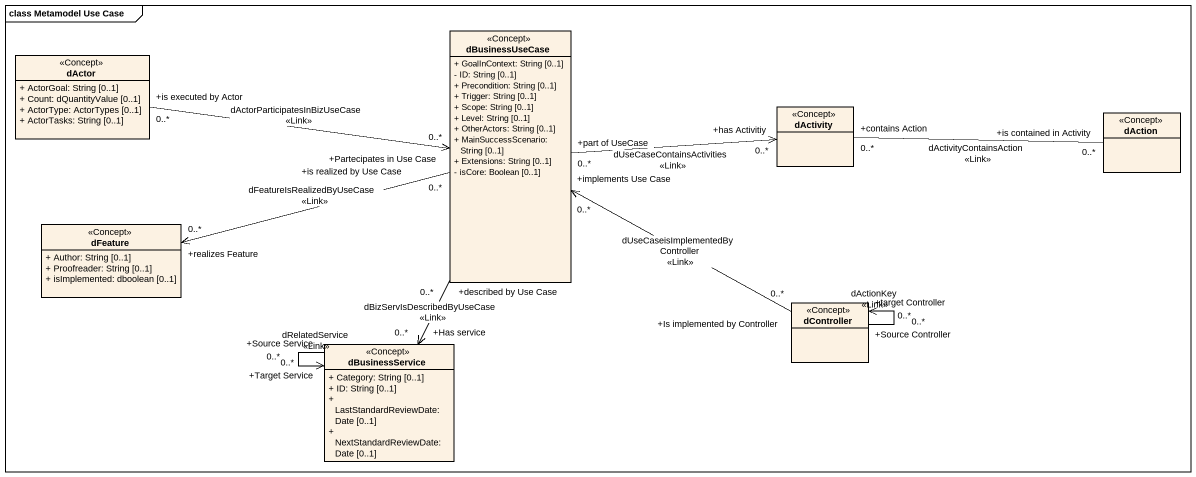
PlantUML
@startuml
mainframe class Metamodel Use Case
hide circle
hide empty members
skinparam classAttributeIconSize 0
class dBusinessUseCase <<Concept>> {
  + GoalInContext: String [0..1]
  - ID: String [0..1]
  + Precondition: String [0..1]
  + Trigger: String [0..1]
  + Scope: String [0..1]
  + Level: String [0..1]
  + OtherActors: String [0..1]
  + MainSuccessScenario: String [0..1]
  + Extensions: String [0..1]
  - isCore: Boolean [0..1]
}
class dActor <<Concept>> {
  + ActorGoal: String [0..1]
  + Count: dQuantityValue [0..1]
  + ActorType: ActorTypes [0..1]
  + ActorTasks: String [0..1]
}
class dActivity <<Concept>>
class dAction <<Concept>>
class dFeature <<Concept>> {
  + Author: String [0..1]
  + Proofreader: String [0..1]
  + isImplemented: dboolean [0..1]
}
class dController <<Concept>>
class dBusinessService <<Concept>> {
  + Category: String [0..1]
  + ID: String [0..1]
  + LastStandardReviewDate: Date [0..1]
  + NextStandardReviewDate: Date [0..1]
}
dBusinessUseCase "+part of UseCase\n0..*" -right-> "+has Activitiy\n0..*" dActivity : dUseCaseContainsActivities\n<<Link>>
dBusinessUseCase "+is realized by Use Case\n0..*" -left-> "+realizes Feature\n0..*" dFeature : dFeatureIsRealizedByUseCase\n<<Link>>
dBusinessUseCase "+described by Use Case\n0..*" --> "+Has service\n0..*" dBusinessService : dBizServIsDescribedByUseCase\n<<Link>>
dActor "+is executed by Actor\n0..*" -right-> "+Partecipates in Use Case\n0..*" dBusinessUseCase : dActorParticipatesInBizUseCase\n<<Link>>
dActivity "+contains Action\n0..*" -right- "+is contained in Activity\n0..*" dAction : dActivityContainsAction\n<<Link>>
dController "+Is implemented by Controller\n0..*" -left-> "+implements Use Case\n0..*" dBusinessUseCase : dUseCaseisImplementedByController\n<<Link>>
dController "+Source Controller\n0..*" --> "+target Controller\n0..*" dController : dActionKey\n<<Link>>
dBusinessService "+Source Service\n0..*" --> "+Target Service\n0..*" dBusinessService : dRelatedService\n<<Link>>
@enduml
